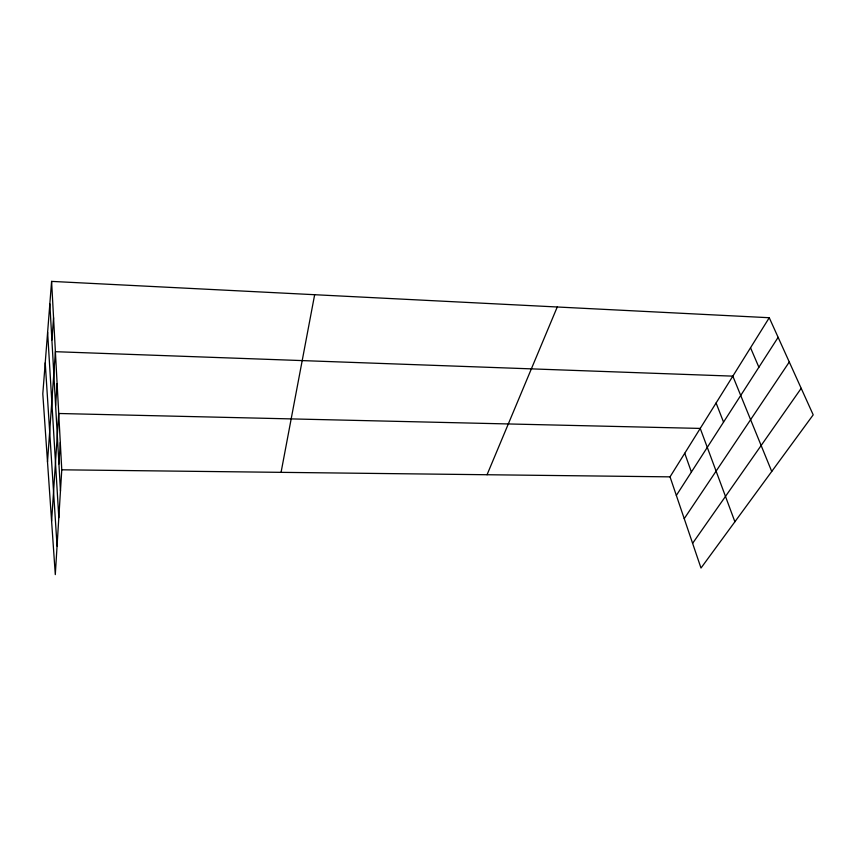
<?xml version="1.0" encoding="UTF-8"?>
<svg xmlns="http://www.w3.org/2000/svg" width="856" height="856" viewBox="0 0 856 856"><rect width="100%" height="100%" fill="white"/><g stroke="black" fill="none" stroke-linecap="round" stroke-linejoin="round"><path stroke-width="1.28" d="M51.595 281.389L61.771 469.805L55.298 574.611L42.8 393.846L51.595 281.389L769.255 317.726L813.2 414.85L701 568.042L670.034 476.856L769.255 317.726M58.925 463.952L60.295 442.499M51.606 521.133L58.732 413.491L700.24 428.417L734.897 521.764M55.608 405.476L57.117 383.552M47.508 461.908L55.394 351.688L732.832 376.137L771.738 471.463M51.895 340.035L53.564 317.715M281.068 472.351L314.655 294.71M487.053 474.738L557.256 306.994M676.347 495.431L778.125 337.35M684.233 518.65L789.286 361.992M692.611 543.325L801.195 388.335M61.771 469.805L670.034 476.856M750.53 347.761L758.887 367.235M716.098 402.983L723.545 422.126M684.747 453.273L691.402 472.052M45.229 362.858L57.063 546.032M47.615 332.299L58.818 517.623M49.841 303.88L60.466 491.012"/></g></svg>
